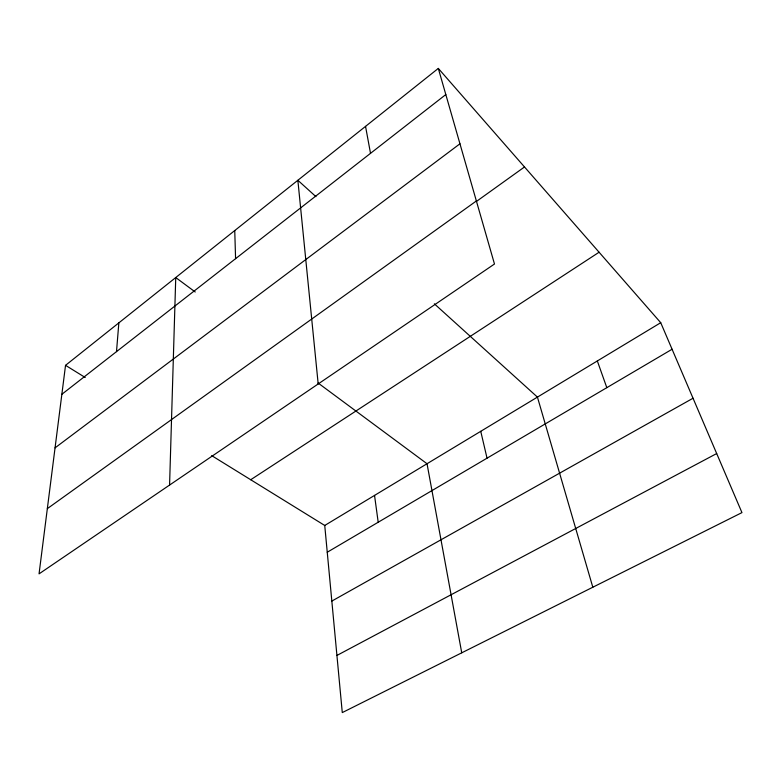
<?xml version="1.0" encoding="UTF-8"?>
<svg xmlns="http://www.w3.org/2000/svg" width="781" height="781" viewBox="0 0 781 781"><rect width="100%" height="100%" fill="white"/><g stroke="black" fill="none" stroke-linecap="round" stroke-linejoin="round"><path stroke-width="1.17" d="M169.575 485.06L175.745 277.558L195.24 291.996M116.496 351.635L118.849 322.875M65.536 365.332L39.05 573.869L494.48 264.017L438.307 68.416L65.536 365.332L85.217 377.496M61.865 394.288L445.814 94.56M55.051 447.864L459.95 143.792M47.338 508.636L476.371 200.971M476.498 201.391L524.51 166.968M250.711 479.739L599.086 252.234M324.74 525.467L660.726 322.699L741.95 512.609L342.283 712.584L324.74 525.467L211.69 455.626M327.249 552.235L672.08 349.253M331.827 601.087L693.03 398.242M336.923 655.444L716.685 453.546M318.14 383.051L427.031 463.738L461.737 652.818M315.944 196.646L297.864 180.284L318.189 383.959M434.353 303.819L537.435 397.109L592.818 587.234M438.307 68.416L660.726 322.699M597.328 360.959L606.817 387.669M480.745 431.317L487.041 458.174M365.547 126.376L370.516 153.34M374.538 495.408L378.199 522.245M234.749 230.561L235.579 258.677"/></g></svg>
